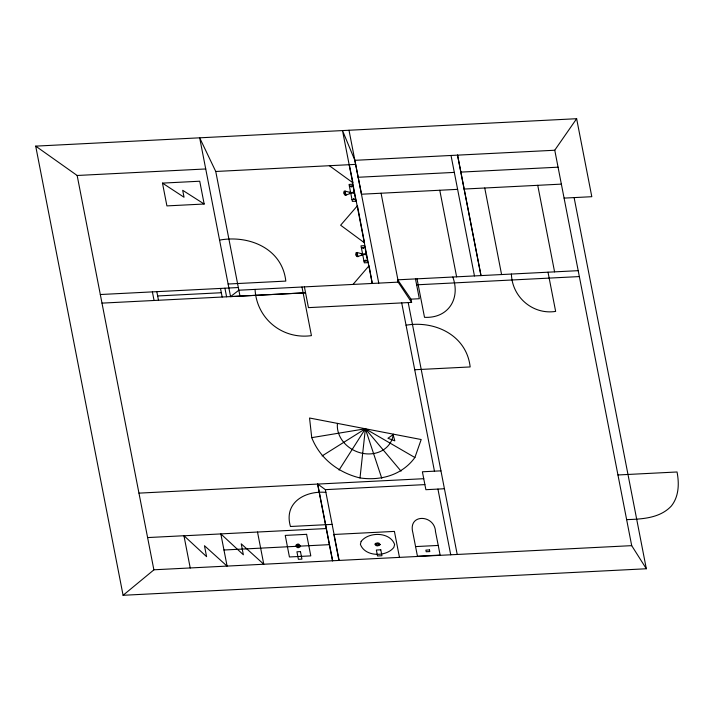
<?xml version="1.0" encoding="UTF-8"?>
<svg xmlns="http://www.w3.org/2000/svg" width="714" height="714" viewBox="0 0 714 714"><rect width="100%" height="100%" fill="white"/><g stroke="black" fill="none" stroke-linecap="round" stroke-linejoin="round"><path stroke-width="1.07" d="M360.008 477.943L365.372 428.775L311.741 437.646L309.546 418.011L421.189 439.529L414.888 457.531C402.098 475.078 380.839 480.986 359.999 477.943C338.507 472.811 319.899 458.486 311.741 437.646M339.052 470.08L365.363 428.775L414.888 457.531M576.635 118.711L554.76 150.19L631.703 545.648L646.331 568.763L123.085 595.289L35.7 146.129L576.635 118.711L591.808 196.698L564.087 198.108M353.019 284.431L369.067 265.742L372.253 283.458L342.515 130.582L354.849 160.32L361.498 194.217L457.629 189.344M123.085 595.289L153.885 569.87L77.157 175.483L35.7 146.129M101.986 303.12L305.565 292.802L230.56 296.605L238.851 290.214L398.367 282.128L381.071 193.244M322.103 455.934L365.363 428.775L401.045 471.151M354.849 160.32L554.769 150.243M77.157 175.483L205.73 168.959M230.56 296.605L199.67 137.82L215.753 171.476L355.643 164.381M162.48 183.114L199.733 181.222L204.168 204.017L166.915 205.9L162.48 183.114L184.042 197.242L182.686 190.299L204.168 204.017M358.196 177.268L454.336 172.395M460.86 172.11L558.062 167.183M349.387 186.131L352.984 185.952M354.153 191.968C350.592 193.681 347.325 190.986 344.139 191.191L343.648 193.057L344.916 195.172C347.986 195.074 350.761 191.986 354.439 193.414M464.154 189.049L561.365 184.123M355.599 199.376L352.002 199.554L355.608 199.429M219.573 240.1C248.829 234.754 282.244 248.401 285.805 281.093L228.114 284.02M361.338 247.571L364.934 247.392M366.112 253.408C362.533 255.193 359.303 252.319 356.099 252.631L355.67 254.853L356.866 256.612C359.936 256.513 362.712 253.425 366.389 254.853M363.953 260.994L367.558 260.869M100.317 294.525L238.333 287.528M304.414 286.894L308.448 307.636L411.621 302.406L398.144 282.137L397.689 279.817L578.197 270.668M157.651 295.962L221.331 292.731M416.628 284.824L579.349 276.577M397.689 279.817L410.987 299.157L419.332 298.729L415.477 278.915M406.052 325.209C434.987 320.274 466.661 335.366 470.16 366.942L414.718 369.745M440.949 470.847L422.393 471.784L425.883 489.697L444.429 488.751M138.962 493.133L423.741 478.701M332.662 560.802L317.73 484.074L325.37 489.652L424.892 484.61M617.949 474.971L677.033 471.981C679.3 483.494 678.978 496.56 671.285 506.083C659.959 518.212 642.163 519.14 626.633 519.622M325.896 492.365C304.932 490.536 283.494 502.647 290.455 526.495L332.126 524.379M147.602 537.571L183.953 535.732L190.236 568.005M326.378 528.547L220.831 533.894L227.106 566.131L204.454 545.701L206.587 556.652L184.025 535.786M183.962 535.786L220.84 533.92L243.358 554.769L241.225 543.809L263.778 564.247L257.513 532.037M223.964 550.003L329.368 544.657M415.566 546.585L438.244 545.434L440.119 555.09L417.449 556.242L412.879 532.76C407.578 513.223 434.781 514.446 435.495 531.609L438.244 545.434M153.876 569.79L631.703 545.648M329.359 165.71L352.984 182.838L349.262 164.702M365.363 428.775L381.776 478.318M574.11 197.6L646.331 568.763M537.74 185.319L554.582 271.864M548.013 272.204L555.644 311.411C532.778 315.008 512.054 296.962 511.411 274.06M484.744 188.005L501.585 274.551M457.567 155.17L481.031 275.595M457.522 155.117L480.959 275.604M451.016 155.447L474.462 275.934M439.779 190.29L456.621 276.836M452.81 277.023C460.717 298.648 448.365 318.515 424.509 317.319L417.03 278.844M410.987 299.157L411.621 302.406M408.203 302.575L457.219 554.492M401.714 302.906L434.46 471.178M437.941 489.081L450.73 554.823M349.003 130.251L378.759 283.128M350.556 192.146L349.057 184.417L352.654 184.23L355.956 201.196L352.35 201.384L350.842 193.592M362.516 253.586L361.007 245.857L364.604 245.67L367.906 262.636L364.31 262.823L362.792 255.032M349.441 192.2L349.717 193.655M361.391 253.64L361.668 255.094M399.474 557.402L394.414 531.403L333.875 534.474L338.936 560.472M301.977 287.019L311.438 335.634C282.36 339.668 256.674 318.73 255.05 289.393M325.37 489.652L339.15 560.481M317.578 484.083L332.51 560.811M215.753 171.476L240.002 296.123M224.919 288.206L226.597 296.801M220.501 288.438L222.17 297.024M156.812 291.66L158.49 300.255M152.385 291.883L154.063 300.478M393.28 434.157A28.703 24.419 23.9 0 1 362.685 453.363A28.703 24.419 23.9 0 1 337.454 423.393M351.029 186.738C352.252 187.639 350.904 185.033 351.029 186.738M362.989 248.177C364.202 249.079 362.855 246.473 362.989 248.177M353.805 199.295C352.618 199.161 354.331 197.894 353.805 199.295M365.764 260.735C364.774 260.744 366.157 259.244 365.764 260.735M344.657 191.611L344.541 193.592L345.987 195.306L345.148 190.959L344.657 191.611M356.616 253.051L356.491 255.032L357.946 256.745L357.098 252.399L356.616 253.051M361.159 541.373L360.383 544.291C364.845 556.911 386.14 557.304 393.842 547.397L394.619 544.479C390.156 531.85 368.861 531.466 361.159 541.373M299.282 546.005L298.068 546.96L296.846 545.746L298.068 544.791L299.282 546.005M300.192 546.103L299.782 547.129L298.068 547.772L296.863 547.281L295.935 545.648L296.346 544.621L298.068 543.979L299.264 544.47L300.192 546.103M379 544.461L377.403 545.246L376.001 544.309L377.599 543.524L379 544.461M380.125 544.514L379.527 545.344L377.331 545.889L375.885 545.523L374.868 544.246L375.475 543.425L377.67 542.872L379.116 543.238L380.125 544.514M357.437 205.739L340.632 225.213L364.524 242.876L357.437 205.739M393.111 434.647L387.934 438.28L394.824 440.859L393.111 434.647M306.609 534.331L285.243 535.411L289.429 556.965L310.795 555.885L306.609 534.331M300.469 551.601L296.935 551.779L298.398 559.294L301.933 559.116L300.469 551.601M380.785 549.798L376.367 550.021L377.519 555.965L381.945 555.742L380.785 549.798M429.489 549.932L425.883 550.119L426.196 551.744L429.801 551.556L429.489 549.932"/></g></svg>
